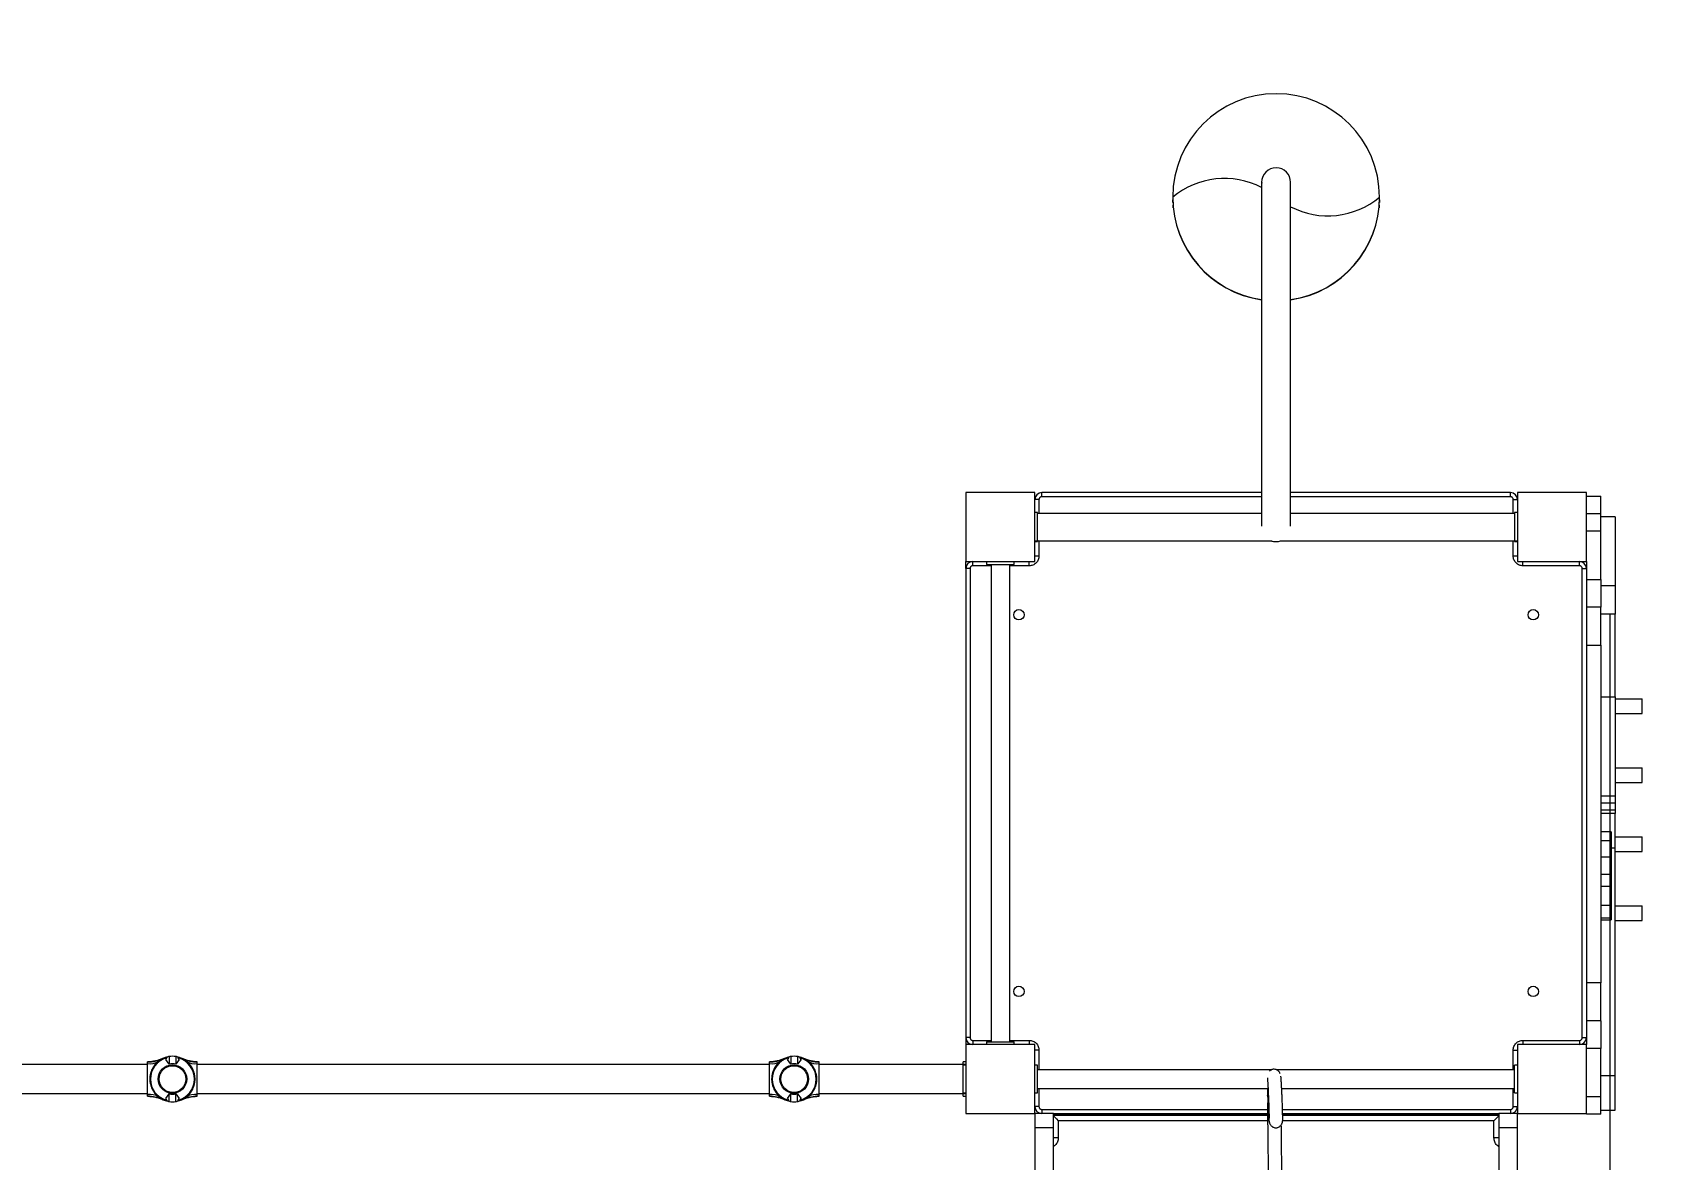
# Model space of a CAD drawing. Header units: millimetres. Extents: x -5431 to 4449, y -5103 to 3731.
# Drawn here: x 661 to 3034, y -1101 to 532 of the extents above; entities that cross this region are included whole.
import ezdxf

# ---------------------------------------------------------------- set-up
doc = ezdxf.new("R2010")
doc.units = ezdxf.units.MM
for name, color, linetype in [('DIKOM_ОБЪЕКТ', 7, 'Continuous'), ('DIKOM_РАЗМЕР_ЗОНА', 7, 'Continuous'), ('DIKOM_РАЗМЕР_ОБЪЕКТА', 7, 'Continuous')]:
    doc.layers.add(name, color=color, linetype=linetype)
doc.styles.add('style1', font='arial.ttf', dxfattribs={"width": 0.8})
doc.dimstyles.new('1-50', dxfattribs={"dimtxt": 300, "dimasz": 200, "dimexe": 100, "dimexo": 0, "dimgap": 100, "dimtad": 1, "dimtxsty": 'style1', "dimcen": 200, "dimclrd": 7, "dimclre": 7, "dimclrt": 7, "dimadec": 1, "dimazin": 2, "dimtfac": 1, "dimtmove": 0, "dimatfit": 2, "dimfxl": 0, "dimlwd": 25, "dimlwe": 18, "dimarcsym": 0})

# ---------------------------------------------------------------- blocks, each defined once
blk = doc.blocks.new('*D9')
at = {"layer": 'Defpoints', "color": 0, "transparency": 16777216}
for p in [(-2301.1, -310.6), (2948.9, -310.6), (2948.9, -3470.2)]:
    blk.add_point(p, dxfattribs=at)
at = {"layer": 'DIKOM_РАЗМЕР_ОБЪЕКТА', "color": 7, "lineweight": 18, "transparency": 16777216}
for p, q in [((-2301.1, -310.6), (-2301.1, -3570.2)), ((2948.9, -310.6), (2948.9, -3570.2))]:
    blk.add_line(p, q, dxfattribs=at)
at = {"layer": 'DIKOM_РАЗМЕР_ОБЪЕКТА', "color": 7, "lineweight": 25, "transparency": 16777216}
blk.add_line((-2101.1, -3470.2), (2748.9, -3470.2), dxfattribs=at)
at = {"layer": 'DIKOM_РАЗМЕР_ОБЪЕКТА', "color": 7, "transparency": 16777216}
for points in [[(-2101.1, -3436.8), (-2101.1, -3503.5), (-2301.1, -3470.2)], [(2748.9, -3436.8), (2748.9, -3503.5), (2948.9, -3470.2)]]:
    blk.add_solid(points, dxfattribs=at)
at = {"layer": 'DIKOM_РАЗМЕР_ОБЪЕКТА', "color": 7, "transparency": 16777216, "insert": (1517.7, -3217), "char_height": 300, "attachment_point": 5, "style": 'style1'}
blk.add_mtext('5250', dxfattribs=at)
blk = doc.blocks.new('*D10')
at = {"layer": 'Defpoints', "color": 0, "transparency": 16777216}
for p in [(-3301.1, 2230.5), (-72.6, 2230.5), (2787.9, -2269.5)]:
    blk.add_point(p, dxfattribs=at)
at = {"layer": 'DIKOM_РАЗМЕР_ОБЪЕКТА', "color": 7, "lineweight": 18, "transparency": 16777216}
for p, q in [((-72.6, 2230.5), (-3401.1, 2230.5)), ((2787.9, -2269.5), (-3401.1, -2269.5))]:
    blk.add_line(p, q, dxfattribs=at)
at = {"layer": 'DIKOM_РАЗМЕР_ОБЪЕКТА', "color": 7, "lineweight": 25, "transparency": 16777216}
blk.add_line((-3301.1, -2069.5), (-3301.1, 2030.5), dxfattribs=at)
at = {"layer": 'DIKOM_РАЗМЕР_ОБЪЕКТА', "color": 7, "transparency": 16777216}
for points in [[(-3334.5, 2030.5), (-3267.8, 2030.5), (-3301.1, 2230.5)], [(-3334.5, -2069.5), (-3267.8, -2069.5), (-3301.1, -2269.5)]]:
    blk.add_solid(points, dxfattribs=at)
at = {"layer": 'DIKOM_РАЗМЕР_ОБЪЕКТА', "color": 7, "transparency": 16777216, "insert": (-3554.3, -459.1), "char_height": 300, "attachment_point": 5, "rotation": 90, "style": 'style1'}
blk.add_mtext('4500', dxfattribs=at)
blk = doc.blocks.new('*D11')
at = {"layer": 'Defpoints', "color": 0, "transparency": 16777216}
for p in [(-4301.1, -282.1), (4448.9, -282.1), (4448.9, -5003.1)]:
    blk.add_point(p, dxfattribs=at)
at = {"layer": 'DIKOM_РАЗМЕР_ЗОНА', "color": 7, "lineweight": 18, "transparency": 16777216}
for p, q in [((-4301.1, -282.1), (-4301.1, -5103.1)), ((4448.9, -282.1), (4448.9, -5103.1))]:
    blk.add_line(p, q, dxfattribs=at)
at = {"layer": 'DIKOM_РАЗМЕР_ЗОНА', "color": 7, "lineweight": 25, "transparency": 16777216}
blk.add_line((-4101.1, -5003.1), (4248.9, -5003.1), dxfattribs=at)
at = {"layer": 'DIKOM_РАЗМЕР_ЗОНА', "color": 7, "transparency": 16777216}
for points in [[(-4101.1, -4969.7), (-4101.1, -5036.4), (-4301.1, -5003.1)], [(4248.9, -4969.7), (4248.9, -5036.4), (4448.9, -5003.1)]]:
    blk.add_solid(points, dxfattribs=at)
at = {"layer": 'DIKOM_РАЗМЕР_ЗОНА', "color": 7, "transparency": 16777216, "insert": (1526.4, -4749.9), "char_height": 300, "attachment_point": 5, "style": 'style1'}
blk.add_mtext('8750', dxfattribs=at)
blk = doc.blocks.new('*D12')
at = {"layer": 'Defpoints', "color": 0, "transparency": 16777216}
for p in [(-4981.4, 3731.3), (686.9, 3731.3), (1506.1, -3768.7)]:
    blk.add_point(p, dxfattribs=at)
at = {"layer": 'DIKOM_РАЗМЕР_ЗОНА', "color": 7, "lineweight": 18, "transparency": 16777216}
for p, q in [((686.9, 3731.3), (-5081.4, 3731.3)), ((1506.1, -3768.7), (-5081.4, -3768.7))]:
    blk.add_line(p, q, dxfattribs=at)
at = {"layer": 'DIKOM_РАЗМЕР_ЗОНА', "color": 7, "lineweight": 25, "transparency": 16777216}
blk.add_line((-4981.4, -3568.7), (-4981.4, 3531.3), dxfattribs=at)
at = {"layer": 'DIKOM_РАЗМЕР_ЗОНА', "color": 7, "transparency": 16777216}
for points in [[(-5014.8, 3531.3), (-4948.1, 3531.3), (-4981.4, 3731.3)], [(-5014.8, -3568.7), (-4948.1, -3568.7), (-4981.4, -3768.7)]]:
    blk.add_solid(points, dxfattribs=at)
at = {"layer": 'DIKOM_РАЗМЕР_ЗОНА', "color": 7, "transparency": 16777216, "insert": (-5234.6, -428.9), "char_height": 300, "attachment_point": 5, "rotation": 90, "style": 'style1'}
blk.add_mtext('7500', dxfattribs=at)

msp = doc.modelspace()

# ---------------------------------------------------------------- linework, layer by layer
at = {"layer": 'DIKOM_ОБЪЕКТ', "color": 7, "linetype": 'Continuous', "lineweight": 15}
for p, q in [((2443.859, 315.063), (2443.859, -183.545)), ((2443.931, 314.827), (2443.959, 313.921)), ((2485.859, -183.545), (2485.859, 315.063)), ((2314.859, 293.267), (2314.859, 293.523)), ((2314.859, 285.868), (2314.905, 289.567)), ((2314.859, 285.868), (2315.035, 286.013)), ((2314.859, 285.868), (2314.859, 285.612)), ((2614.859, 285.868), (2614.668, 285.709)), ((2614.813, 289.567), (2614.859, 285.868)), ((2614.859, 293.523), (2614.859, 293.267)), ((2614.859, 285.612), (2614.859, 285.868)), ((2314.905, 281.912), (2314.859, 278.212)), ((2315.035, 278.358), (2314.859, 278.212)), ((2314.859, 278.212), (2314.859, 277.957)), ((2614.859, 278.212), (2614.668, 278.054)), ((2614.859, 278.212), (2614.813, 281.912)), ((2614.859, 277.957), (2614.859, 278.212)), ((2114.859, -134.855), (2014.859, -134.855)), ((2014.859, -134.855), (2014.859, -234.855)), ((2114.859, -234.855), (2114.859, -134.855)), ((2124.859, -140.855), (2124.859, -134.855)), ((2443.859, -134.855), (2124.859, -134.855)), ((2443.859, -140.855), (2124.859, -140.855)), ((2804.859, -134.855), (2485.859, -134.855)), ((2804.859, -140.855), (2485.859, -140.855)), ((2804.859, -140.855), (2804.859, -134.855)), ((2814.859, -134.855), (2814.859, -234.855)), ((2914.859, -134.855), (2814.859, -134.855)), ((2914.859, -234.855), (2914.859, -134.855)), ((2914.859, -139.855), (2935.859, -139.855)), ((2935.859, -165.639), (2935.859, -139.855)), ((2120.859, -144.855), (2114.859, -144.855)), ((2118.859, -163.835), (2114.859, -163.835)), ((2118.859, -203.828), (2118.859, -163.835)), ((2443.859, -164.855), (2118.859, -164.855)), ((2120.859, -144.855), (2120.859, -164.855)), ((2810.859, -164.855), (2485.859, -164.855)), ((2808.859, -144.855), (2814.859, -144.855)), ((2808.859, -164.855), (2808.859, -144.855)), ((2814.859, -163.835), (2810.859, -163.835)), ((2810.859, -163.835), (2810.859, -203.828)), ((2935.859, -165.639), (2914.859, -165.639)), ((2935.859, -190.639), (2935.859, -165.639)), ((2956.859, -169.855), (2935.859, -169.855)), ((2956.859, -169.855), (2956.859, -269.855)), ((2114.859, -204.855), (2118.859, -204.855)), ((2114.859, -205.869), (2118.859, -205.869)), ((2114.859, -205.876), (2118.859, -205.876)), ((2118.859, -203.828), (2118.859, -204.855)), ((2118.859, -204.855), (2458.606, -204.855)), ((2118.859, -205.869), (2118.859, -204.855)), ((2118.859, -205.876), (2118.859, -205.869)), ((2120.859, -204.855), (2120.859, -226.855)), ((2471.071, -204.855), (2810.859, -204.855)), ((2808.859, -226.855), (2808.859, -204.855)), ((2810.859, -203.828), (2810.859, -204.855)), ((2810.859, -204.855), (2814.859, -204.855)), ((2810.859, -204.855), (2810.859, -205.869)), ((2814.859, -205.869), (2810.859, -205.869)), ((2810.859, -205.869), (2810.859, -205.876)), ((2810.859, -205.876), (2814.859, -205.876)), ((2935.859, -190.639), (2914.859, -190.639)), ((2935.859, -260.639), (2935.859, -190.639)), ((2014.859, -244.855), (2014.859, -234.855)), ((2014.859, -234.855), (2114.859, -234.855)), ((2024.859, -240.855), (2024.859, -234.855)), ((2044.859, -234.855), (2044.859, -238.855)), ((2084.859, -238.855), (2084.859, -234.855)), ((2106.859, -240.855), (2106.859, -234.855)), ((2120.859, -226.855), (2114.859, -226.855)), ((2814.859, -226.855), (2808.859, -226.855)), ((2814.859, -234.855), (2914.859, -234.855)), ((2822.859, -240.855), (2822.859, -234.855)), ((2904.859, -240.855), (2904.859, -234.855)), ((2914.859, -234.855), (2914.859, -260.639)), ((2014.859, -244.855), (2014.859, -924.855)), ((2020.859, -244.855), (2014.859, -244.855)), ((2020.859, -244.855), (2020.859, -924.855)), ((2051.359, -240.855), (2024.859, -240.855)), ((2044.859, -238.855), (2084.859, -238.855)), ((2051.359, -238.855), (2051.359, -930.855)), ((2078.359, -930.855), (2078.359, -238.855)), ((2106.859, -240.855), (2078.359, -240.855)), ((2904.859, -240.855), (2822.859, -240.855)), ((2908.859, -924.855), (2908.859, -244.855)), ((2908.859, -244.855), (2914.859, -244.855)), ((2914.859, -260.639), (2935.859, -260.639)), ((2914.859, -260.639), (2914.859, -300.639)), ((2935.859, -260.639), (2935.859, -300.639)), ((2956.859, -269.855), (2935.859, -269.855)), ((2956.859, -269.855), (2956.859, -311.053)), ((2935.859, -300.639), (2914.859, -300.639)), ((2914.859, -300.639), (2914.859, -355.91)), ((2935.859, -355.91), (2935.859, -300.639)), ((2956.859, -311.053), (2935.859, -311.053)), ((2956.859, -338.89), (2956.859, -311.053)), ((2956.859, -431.053), (2956.859, -338.89)), ((2914.859, -355.91), (2935.859, -355.91)), ((2914.859, -355.91), (2914.859, -845.368)), ((2935.859, -355.91), (2935.859, -845.368)), ((2935.859, -431.053), (2956.859, -431.053)), ((2956.859, -431.053), (2956.859, -574.855)), ((2956.859, -433.855), (2994.53, -433.855)), ((2994.53, -433.855), (2995.859, -433.855)), ((2995.859, -454.855), (2995.859, -433.855)), ((2956.859, -454.855), (2994.53, -454.855)), ((2994.53, -454.855), (2995.859, -454.855)), ((2956.859, -533.855), (2994.53, -533.855)), ((2994.53, -533.855), (2995.859, -533.855)), ((2995.859, -554.855), (2995.859, -533.855)), ((2956.859, -554.855), (2994.53, -554.855)), ((2994.53, -554.855), (2995.859, -554.855)), ((2956.859, -574.855), (2935.859, -574.855)), ((2956.859, -584.855), (2935.859, -584.855)), ((2956.859, -574.855), (2956.859, -584.855)), ((2956.859, -584.855), (2956.859, -594.855)), ((2935.859, -594.855), (2956.859, -594.855)), ((2956.859, -599.855), (2935.859, -599.855)), ((2956.859, -594.855), (2956.859, -599.855)), ((2956.859, -649.855), (2956.859, -599.855)), ((2950.859, -626.383), (2935.859, -626.383)), ((2950.859, -639.455), (2935.859, -639.455)), ((2950.859, -626.383), (2950.859, -639.455)), ((2950.859, -639.455), (2950.859, -663.243)), ((2956.859, -633.855), (2994.53, -633.855)), ((2994.53, -633.855), (2995.859, -633.855)), ((2995.859, -654.855), (2995.859, -633.855)), ((2950.859, -663.243), (2935.859, -663.243)), ((2950.859, -649.855), (2956.859, -649.855)), ((2950.859, -663.243), (2950.859, -687.802)), ((2956.859, -979.855), (2956.859, -649.855)), ((2956.859, -654.855), (2994.53, -654.855)), ((2994.53, -654.855), (2995.859, -654.855)), ((2935.859, -687.802), (2950.859, -687.802)), ((2950.859, -687.802), (2950.859, -705.671)), ((2950.859, -705.671), (2935.859, -705.671)), ((2950.859, -705.671), (2950.859, -733.384)), ((2950.859, -733.384), (2935.859, -733.384)), ((2950.859, -733.384), (2950.859, -751.271)), ((2956.859, -733.855), (2994.53, -733.855)), ((2994.53, -733.855), (2995.859, -733.855)), ((2995.859, -754.855), (2995.859, -733.855)), ((2935.859, -751.271), (2950.859, -751.271)), ((2935.859, -753.961), (2950.859, -753.961)), ((2950.859, -751.271), (2950.859, -753.961)), ((2956.859, -754.855), (2994.53, -754.855)), ((2994.53, -754.855), (2995.859, -754.855)), ((2935.859, -845.368), (2914.859, -845.368)), ((2914.859, -845.368), (2914.859, -900.639)), ((2935.859, -900.639), (2935.859, -845.368)), ((2935.859, -900.639), (2914.859, -900.639)), ((2914.859, -900.639), (2914.859, -934.855)), ((2935.859, -900.639), (2935.859, -940.639)), ((2014.859, -924.855), (2014.859, -934.855)), ((2020.859, -924.855), (2014.859, -924.855)), ((2908.859, -924.855), (2914.859, -924.855)), ((2014.859, -934.855), (2014.859, -1034.855)), ((2114.859, -934.855), (2014.859, -934.855)), ((2024.859, -928.855), (2024.859, -934.855)), ((2024.859, -928.855), (2051.359, -928.855)), ((2044.859, -930.855), (2044.859, -934.855)), ((2044.859, -930.855), (2084.859, -930.855)), ((2078.359, -928.855), (2106.859, -928.855)), ((2084.859, -934.855), (2084.859, -930.855)), ((2106.859, -928.855), (2106.859, -934.855)), ((2114.859, -1034.855), (2114.859, -934.855)), ((2120.859, -942.855), (2114.859, -942.855)), ((2120.859, -942.855), (2120.859, -971.355)), ((2808.859, -942.855), (2814.859, -942.855)), ((2808.859, -971.355), (2808.859, -942.855)), ((2914.859, -934.855), (2814.859, -934.855)), ((2814.859, -934.855), (2814.859, -1034.855)), ((2822.859, -928.855), (2904.859, -928.855)), ((2822.859, -928.855), (2822.859, -934.855)), ((2904.859, -928.855), (2904.859, -934.855)), ((2914.859, -1034.855), (2914.859, -934.855)), ((2935.859, -940.639), (2914.859, -940.639)), ((2935.859, -1010.639), (2935.859, -940.639)), ((827.859, -963.855), (618.859, -963.855)), ((828.308, -959.855), (827.859, -959.855)), ((827.859, -959.926), (827.859, -959.855)), ((828.308, -959.855), (828.308, -959.855)), ((843.69, -958.736), (843.379, -959.009)), ((855.314, -954.153), (854.044, -956.668)), ((858.952, -963.378), (854.044, -956.668)), ((858.952, -952.222), (858.952, -963.378)), ((868.767, -952.222), (868.767, -963.378)), ((873.674, -956.668), (868.767, -963.378)), ((873.674, -956.668), (872.405, -954.153)), ((884.475, -959.129), (884.028, -958.736)), ((899.411, -959.855), (899.41, -959.855)), ((899.859, -959.855), (899.411, -959.855)), ((899.859, -959.926), (899.859, -959.855)), ((1729.859, -963.855), (899.859, -963.855)), ((1730.308, -959.855), (1729.859, -959.855)), ((1729.859, -959.926), (1729.859, -959.855)), ((1730.308, -959.855), (1730.308, -959.855)), ((1745.69, -958.736), (1745.379, -959.009)), ((1757.314, -954.153), (1756.044, -956.668)), ((1760.952, -963.378), (1756.044, -956.668)), ((1760.952, -952.222), (1760.952, -963.378)), ((1770.767, -952.222), (1770.767, -963.378)), ((1775.674, -956.668), (1770.767, -963.378)), ((1775.674, -956.668), (1774.405, -954.153)), ((1786.475, -959.129), (1786.028, -958.736)), ((1801.411, -959.855), (1801.41, -959.855)), ((1801.859, -959.855), (1801.411, -959.855)), ((1801.859, -959.926), (1801.859, -959.855)), ((2010.859, -963.855), (1801.859, -963.855)), ((2014.859, -959.855), (2010.859, -959.855)), ((2010.859, -963.427), (2010.859, -959.855)), ((2010.859, -963.427), (2014.859, -963.427)), ((2010.859, -964.855), (2010.859, -963.427)), ((2014.859, -964.855), (2010.859, -964.855)), ((2010.859, -1004.855), (2010.859, -964.855)), ((2118.859, -964.855), (2114.859, -964.855)), ((2118.859, -1004.855), (2118.859, -964.855)), ((2458.439, -971.355), (2118.859, -971.355)), ((2810.859, -971.355), (2465.155, -971.355)), ((2814.859, -964.855), (2810.859, -964.855)), ((2810.859, -1004.855), (2810.859, -964.855)), ((2935.859, -979.855), (2956.859, -979.855)), ((2956.859, -1029.855), (2956.859, -979.855)), ((618.859, -1005.855), (827.859, -1005.855)), ((827.859, -1009.855), (827.859, -1009.784)), ((827.859, -1009.855), (828.308, -1009.855)), ((854.044, -1013.042), (858.952, -1006.332)), ((854.044, -1013.042), (855.314, -1015.557)), ((858.952, -1017.488), (858.952, -1006.332)), ((868.767, -1006.332), (873.674, -1013.042)), ((868.767, -1017.488), (868.767, -1006.332)), ((872.405, -1015.557), (873.674, -1013.042)), ((899.41, -1009.855), (899.859, -1009.855)), ((899.859, -1005.855), (1729.859, -1005.855)), ((899.859, -1009.855), (899.859, -1009.784)), ((1729.859, -1009.855), (1729.859, -1009.784)), ((1729.859, -1009.855), (1730.308, -1009.855)), ((1756.044, -1013.042), (1760.952, -1006.332)), ((1756.044, -1013.042), (1757.314, -1015.557)), ((1760.952, -1017.488), (1760.952, -1006.332)), ((1770.767, -1006.332), (1775.674, -1013.042)), ((1770.767, -1017.488), (1770.767, -1006.332)), ((1774.405, -1015.557), (1775.674, -1013.042)), ((1801.41, -1009.855), (1801.859, -1009.855)), ((1801.859, -1005.855), (2010.859, -1005.855)), ((1801.859, -1009.855), (1801.859, -1009.784)), ((2010.859, -1004.855), (2014.859, -1004.855)), ((2010.859, -1006.284), (2010.859, -1004.855)), ((2014.859, -1006.284), (2010.859, -1006.284)), ((2010.859, -1009.855), (2010.859, -1006.284)), ((2010.859, -1009.855), (2014.859, -1009.855)), ((2114.859, -1004.855), (2118.859, -1004.855)), ((2118.859, -998.355), (2453.123, -998.355)), ((2120.859, -998.355), (2120.859, -1024.855)), ((2472.95, -998.355), (2810.859, -998.355)), ((2808.859, -1024.855), (2808.859, -998.355)), ((2810.859, -1004.855), (2814.859, -1004.855)), ((2935.859, -1010.639), (2914.859, -1010.639)), ((2935.859, -1035.639), (2935.859, -1010.639)), ((2014.859, -1034.855), (2114.859, -1034.855)), ((2120.859, -1024.855), (2114.859, -1024.855)), ((2141.859, -1034.855), (2114.859, -1034.855)), ((2114.859, -1034.855), (2114.859, -1055.664)), ((2124.859, -1028.855), (2124.859, -1034.855)), ((2124.859, -1028.855), (2452.369, -1028.855)), ((2141.859, -1055.664), (2141.859, -1034.855)), ((2141.859, -1034.855), (2452.385, -1034.855)), ((2141.859, -1036.013), (2452.394, -1036.013)), ((2452.407, -1037.651), (2141.859, -1037.651)), ((2452.394, -1035.957), (2141.915, -1035.957)), ((2474.156, -1028.855), (2804.859, -1028.855)), ((2474.313, -1034.855), (2787.859, -1034.855)), ((2787.803, -1035.957), (2474.339, -1035.957)), ((2474.34, -1036.013), (2787.859, -1036.013)), ((2787.859, -1037.651), (2474.371, -1037.651)), ((2814.859, -1034.855), (2787.859, -1034.855)), ((2787.859, -1034.855), (2787.859, -1055.664)), ((2804.859, -1028.855), (2804.859, -1034.855)), ((2808.859, -1024.855), (2814.859, -1024.855)), ((2814.859, -1055.664), (2814.859, -1034.855)), ((2814.859, -1034.855), (2914.859, -1034.855)), ((2914.859, -1034.855), (2914.859, -1035.639)), ((2935.859, -1035.639), (2914.859, -1035.639)), ((2935.859, -1029.855), (2956.859, -1029.855)), ((2141.859, -1055.664), (2114.859, -1055.664)), ((2114.859, -1055.664), (2114.859, -2257.2)), ((2141.859, -2257.2), (2141.859, -1055.664)), ((2148.859, -1045.478), (2148.859, -1070.278)), ((2452.509, -1045.478), (2148.859, -1045.478)), ((2780.859, -1045.478), (2474.299, -1045.478)), ((2780.859, -1070.278), (2780.859, -1045.478)), ((2814.859, -1055.664), (2787.859, -1055.664)), ((2787.859, -1055.664), (2787.859, -2257.2)), ((2814.859, -2257.2), (2814.859, -1055.664))]:
    msp.add_line(p, q, dxfattribs=at)
at = {"layer": 'DIKOM_ОБЪЕКТ', "color": 7, "linetype": 'Continuous', "lineweight": 15, "flags": 128}
for points in [[(2148.859, -1070.278), (2147.493, -1070.261), (2146.18, -1070.211), (2144.97, -1070.13), (2143.909, -1070.02), (2143.039, -1069.886), (2142.392, -1069.734), (2141.994, -1069.568), (2141.859, -1069.396)], [(2787.859, -1069.396), (2787.725, -1069.568), (2787.326, -1069.734), (2786.679, -1069.886), (2785.809, -1070.02), (2784.748, -1070.13), (2783.538, -1070.211), (2782.225, -1070.261), (2780.859, -1070.278)]]:
    msp.add_lwpolyline(points, dxfattribs=at)
at = {"layer": 'DIKOM_ОБЪЕКТ', "color": 7, "linetype": 'Continuous', "lineweight": 15}
for centre, radius in [((2091.859, -311.855), 7.5), ((2837.859, -311.855), 7.5), ((2091.859, -857.855), 7.5), ((2837.859, -857.855), 7.5), ((863.859, -984.855), 20.697), ((863.859, -984.855), 19.36), ((1765.859, -984.855), 20.697), ((1765.859, -984.855), 19.36)]:
    msp.add_circle(centre, radius, dxfattribs=at)
for centre, radius, start, end in [((2464.859, 293.483), 150, 0.01491, 179.98509), ((2464.859, 315.063), 21, 0, 180), ((2389.86, 203.244), 117.368, 62.607281, 129.718726), ((2464.827, 314.983), 20.968, 171.388094, 182.924646), ((2464.863, 314.983), 20.996, 350.135506, 1.890848), ((2464.827, 293.543), 149.968, 180.007681, 261.962892), ((2464.827, 293.287), 149.967, 180.007627, 261.962991), ((2539.859, 383.8), 117.368, 242.607223, 309.718889), ((2464.891, 293.543), 149.968, 278.037161, 359.992266), ((2464.892, 293.287), 149.967, 278.037062, 359.99232), ((2124.859, -144.855), 10, 90, 180), ((2804.859, -144.855), 10, 0, 90), ((2024.859, -244.855), 10, 90, 180), ((2904.859, -244.855), 10, 0, 90), ((2024.859, -924.855), 10, 180, 270), ((2904.859, -924.855), 10, 270, 0), ((828.454, -911.275), 48.655, 269.299065, 295.689445), ((831.554, -941.71), 20.909, 259.822403, 305.482509), ((863.859, -984.855), 31.869, 105.554135, 254.445865), ((863.859, -984.855), 33, 102.017081, 127.675034), ((863.859, -984.855), 33, 98.55226, 102.017081), ((863.859, -984.855), 33, 81.44774, 98.55226), ((863.859, -984.855), 22.03, 77.128837, 102.871163), ((863.859, -984.855), 33, 77.982919, 81.44774), ((863.859, -984.855), 33, 52.324966, 77.982919), ((863.859, -984.855), 31.869, 285.554135, 74.445865), ((899.264, -911.276), 48.654, 244.31042, 270.701003), ((896.165, -941.71), 20.909, 234.517575, 280.177513), ((1730.454, -911.276), 48.654, 269.298973, 295.689671), ((1733.554, -941.71), 20.909, 259.822699, 305.482213), ((1765.859, -984.855), 31.869, 105.554135, 254.445865), ((1765.859, -984.855), 33, 102.017081, 127.675034), ((1765.859, -984.855), 33, 98.55226, 102.017081), ((1765.859, -984.855), 33, 81.44774, 98.55226), ((1765.859, -984.855), 22.03, 77.128837, 102.871163), ((1765.859, -984.855), 33, 77.982919, 81.44774), ((1765.859, -984.855), 33, 52.324966, 77.982919), ((1765.859, -984.855), 31.869, 285.554135, 74.445865), ((1801.264, -911.275), 48.655, 244.310506, 270.700851), ((1798.165, -941.71), 20.909, 234.517787, 280.177301), ((831.553, -1028.001), 20.909, 54.518533, 100.176555), ((828.454, -1058.435), 48.655, 64.310555, 90.700935), ((863.859, -984.855), 33, 232.324966, 257.982919), ((863.859, -984.855), 33, 257.982919, 261.44774), ((863.859, -984.855), 22.03, 257.128837, 282.871163), ((863.859, -984.855), 33, 261.44774, 278.55226), ((863.859, -984.855), 33, 278.55226, 282.017081), ((863.859, -984.855), 33, 282.017081, 307.675034), ((899.264, -1058.435), 48.654, 89.298997, 115.68958), ((896.165, -1028.001), 20.91, 79.823529, 125.481383), ((1733.553, -1028.001), 20.91, 54.518829, 100.176259), ((1730.454, -1058.434), 48.654, 64.310329, 90.701027), ((1765.859, -984.855), 33, 232.324966, 257.982919), ((1765.859, -984.855), 33, 257.982919, 261.44774), ((1765.859, -984.855), 22.03, 257.128837, 282.871163), ((1765.859, -984.855), 33, 261.44774, 278.55226), ((1765.859, -984.855), 33, 278.55226, 282.017081), ((1765.859, -984.855), 33, 282.017081, 307.675034), ((1801.264, -1058.435), 48.655, 89.299149, 115.689494), ((1798.165, -1028.001), 20.91, 79.823741, 125.481171), ((2124.859, -1024.855), 10, 180, 270), ((2804.859, -1024.855), 10, 270, 0)]:
    msp.add_arc(centre, radius, start, end, dxfattribs=at)
for centre, major_axis, start_param, end_param in [((2148.859, -1042.957), (6.986, -6.986), 3.07839553, 3.20478978), ((2148.859, -1044.595), (6.986, -6.986), 3.20478978, 4.7755861), ((2780.859, -1044.595), (6.986, 6.986), 4.64919186, 6.21998818), ((2780.859, -1042.957), (6.986, 6.986), 6.21998818, 6.34638243)]:
    msp.add_ellipse(centre, major_axis=major_axis, ratio=0.06328139, start_param=start_param, end_param=end_param, dxfattribs=at)
for points, knots in [([(2485.489, 311.393), (2485.651, 312.202), (2485.878, 313.34), (2485.815, 314.494), (2485.797, 314.828)], [0, 0, 0, 0, 0.71047669, 1, 1, 1, 1]), ([(2124.859, -140.855), (2124.356, -140.909), (2123.582, -140.991), (2122.651, -141.49), (2122.01, -142.006), (2121.493, -142.647), (2120.995, -143.578), (2120.913, -144.352), (2120.859, -144.855)], [0, 0, 0, 0, 0.23946967, 0.36837392, 0.49998936, 0.63164359, 0.76053033, 1, 1, 1, 1]), ([(2808.859, -144.855), (2808.806, -144.352), (2808.724, -143.578), (2808.225, -142.647), (2807.709, -142.006), (2807.068, -141.49), (2806.136, -140.991), (2805.362, -140.909), (2804.859, -140.855)], [0, 0, 0, 0, 0.2394731, 0.36837921, 0.50001132, 0.6316582, 0.76056431, 1, 1, 1, 1]), ([(2458.606, -204.855), (2458.78, -204.922), (2460.069, -205.422), (2462.197, -205.729), (2465.281, -205.911), (2468.203, -205.701), (2470.287, -205.091), (2471.252, -204.808)], [0, 0, 0, 0, 0.0434612, 0.32258417, 0.49444407, 0.76571107, 1, 1, 1, 1]), ([(2120.859, -226.855), (2120.814, -227.709), (2120.72, -229.468), (2119.941, -232.077), (2118.65, -234.586), (2116.829, -236.825), (2114.59, -238.646), (2112.081, -239.937), (2109.472, -240.716), (2107.713, -240.81), (2106.859, -240.855)], [0, 0, 0, 0, 0.116517478, 0.240003735, 0.368637062, 0.499993778, 0.631350493, 0.759983821, 0.883483515, 1, 1, 1, 1]), ([(2822.859, -240.855), (2822.005, -240.81), (2820.246, -240.716), (2817.637, -239.937), (2815.128, -238.646), (2812.89, -236.825), (2811.069, -234.586), (2809.777, -232.077), (2808.998, -229.468), (2808.905, -227.709), (2808.859, -226.855)], [0, 0, 0, 0, 0.11651737, 0.24001801, 0.36864268, 0.5000004, 0.63135812, 0.75999242, 0.88348263, 1, 1, 1, 1]), ([(2024.859, -240.855), (2024.356, -240.909), (2023.582, -240.991), (2022.651, -241.49), (2022.01, -242.006), (2021.494, -242.647), (2020.995, -243.578), (2020.913, -244.352), (2020.859, -244.855)], [0, 0, 0, 0, 0.23945619, 0.368363263, 0.500011137, 0.631659012, 0.760566085, 1, 1, 1, 1]), ([(2908.859, -244.855), (2908.806, -244.352), (2908.723, -243.578), (2908.225, -242.647), (2907.708, -242.006), (2907.068, -241.49), (2906.136, -240.991), (2905.362, -240.909), (2904.859, -240.855)], [0, 0, 0, 0, 0.23943923, 0.36834724, 0.49999607, 0.63161535, 0.76052336, 1, 1, 1, 1]), ([(2020.859, -924.855), (2020.913, -925.358), (2020.995, -926.133), (2021.494, -927.064), (2022.01, -927.705), (2022.651, -928.221), (2023.582, -928.72), (2024.356, -928.802), (2024.859, -928.855)], [0, 0, 0, 0, 0.23946945, 0.36837551, 0.49999279, 0.63163963, 0.76054569, 1, 1, 1, 1]), ([(2904.859, -928.855), (2905.362, -928.802), (2906.136, -928.72), (2907.068, -928.221), (2907.708, -927.704), (2908.225, -927.064), (2908.724, -926.133), (2908.806, -925.358), (2908.859, -924.855)], [0, 0, 0, 0, 0.239474763, 0.368381763, 0.5, 0.631618237, 0.760525237, 1, 1, 1, 1]), ([(2106.859, -928.855), (2107.713, -928.901), (2109.472, -928.994), (2112.081, -929.773), (2114.59, -931.065), (2116.829, -932.886), (2118.65, -935.124), (2119.941, -937.633), (2120.72, -940.242), (2120.814, -942.001), (2120.859, -942.855)], [0, 0, 0, 0, 0.11651653, 0.24001627, 0.36864965, 0.50000641, 0.63136318, 0.75999655, 0.88349329, 1, 1, 1, 1]), ([(2808.859, -942.855), (2808.905, -942.001), (2808.998, -940.242), (2809.777, -937.633), (2811.069, -935.124), (2812.89, -932.886), (2815.128, -931.065), (2817.637, -929.773), (2820.246, -928.994), (2822.005, -928.901), (2822.859, -928.855)], [0, 0, 0, 0, 0.11650661, 0.24000729, 0.36864165, 0.49999941, 0.63135718, 0.7599819, 0.88348258, 1, 1, 1, 1]), ([(827.859, -959.926), (827.99, -959.906), (828.243, -959.865), (828.286, -959.859), (828.306, -959.855)], [0, 0, 0, 0, 0.51502901, 1, 1, 1, 1]), ([(828.306, -959.855), (828.286, -959.859), (828.243, -959.865), (827.99, -959.906), (827.859, -959.926)], [0, 0, 0, 0, 0.484955374, 1, 1, 1, 1]), ([(827.859, -962.29), (827.859, -961.899), (827.859, -961.094), (827.859, -960.283), (827.859, -960.046), (827.859, -959.926)], [0, 0, 0, 0, 0.31869079, 0.65664138, 1, 1, 1, 1]), ([(827.859, -1007.42), (827.859, -1006.752), (827.859, -1005.414), (827.859, -1002.661), (827.859, -999.439), (827.859, -995.8), (827.859, -991.847), (827.859, -987.699), (827.859, -983.468), (827.859, -979.276), (827.859, -975.247), (827.859, -971.48), (827.859, -968.113), (827.859, -964.825), (827.859, -963.214), (827.859, -962.29)], [0, 0, 0, 0, 0.074977499, 0.14995449, 0.224879579, 0.299805267, 0.374730945, 0.449661619, 0.524590824, 0.599517007, 0.674433576, 0.749348831, 0.824332278, 0.899314887, 1, 1, 1, 1]), ([(849.679, -955.057), (848.895, -955.416), (847.433, -956.085), (844.716, -957.114), (841.965, -957.983), (838.402, -958.882), (833.837, -959.68), (830.145, -959.797), (828.306, -959.855)], [0, 0, 0, 0, 0.14915797, 0.27816264, 0.39875386, 0.51965151, 0.76079891, 1, 1, 1, 1]), ([(843.379, -959.009), (842.53, -959.72), (840.726, -961.229), (838.351, -963.953), (836.186, -967.022), (834.683, -969.768), (833.656, -972.062), (832.992, -973.794), (832.41, -975.588), (831.876, -977.601), (831.427, -979.903), (831.124, -982.385), (831.087, -984.052), (831.069, -984.855)], [0, 0, 0, 0, 0.11298091, 0.23995144, 0.36606598, 0.49367622, 0.55638338, 0.6205583, 0.68138045, 0.74728675, 0.83124761, 0.91868414, 1, 1, 1, 1]), ([(855.314, -954.153), (855.605, -953.693), (856.105, -952.902), (856.728, -952.674), (856.988, -952.578)], [0, 0, 0, 0, 0.5818496, 1, 1, 1, 1]), ([(870.73, -952.578), (871.093, -952.733), (871.717, -953), (872.202, -953.814), (872.405, -954.153)], [0, 0, 0, 0, 0.582519636, 1, 1, 1, 1]), ([(899.412, -959.855), (897.573, -959.797), (893.884, -959.681), (888.416, -958.722), (883.065, -957.246), (879.681, -955.771), (877.995, -955.036)], [0, 0, 0, 0, 0.249231914, 0.50000014, 0.75076667, 1, 1, 1, 1]), ([(884.028, -1010.974), (884.985, -1010.176), (886.897, -1008.581), (889.369, -1005.759), (891.533, -1002.688), (893.036, -999.942), (894.062, -997.647), (894.727, -995.916), (895.309, -994.121), (895.842, -992.108), (896.294, -989.806), (896.586, -987.324), (896.679, -984.885), (896.588, -982.417), (896.301, -979.938), (895.728, -977.019), (894.788, -973.814), (893.343, -970.33), (891.537, -967.027), (889.371, -963.957), (887.037, -961.275), (885.279, -959.802), (884.475, -959.129)], [0, 0, 0, 0, 0.06329036, 0.12653, 0.18934583, 0.25290367, 0.28413853, 0.31610491, 0.34639388, 0.37922246, 0.42104334, 0.4645913, 0.50509504, 0.54401694, 0.58902094, 0.63080374, 0.69389368, 0.757066, 0.82063841, 0.88347045, 0.94675608, 1, 1, 1, 1]), ([(899.412, -959.855), (899.433, -959.859), (899.476, -959.865), (899.729, -959.906), (899.859, -959.926)], [0, 0, 0, 0, 0.48497593, 1, 1, 1, 1]), ([(899.859, -962.29), (899.859, -961.908), (899.859, -961.107), (899.859, -960.289), (899.859, -960.048), (899.859, -959.926)], [0, 0, 0, 0, 0.31081547, 0.65260527, 1, 1, 1, 1]), ([(899.859, -1007.42), (899.859, -1006.752), (899.859, -1005.416), (899.859, -1002.664), (899.859, -999.443), (899.859, -995.804), (899.859, -991.851), (899.859, -987.704), (899.859, -983.474), (899.859, -979.282), (899.859, -975.252), (899.859, -971.485), (899.859, -968.118), (899.859, -964.828), (899.859, -963.215), (899.859, -962.29)], [0, 0, 0, 0, 0.074925905, 0.14985563, 0.22480179, 0.299744523, 0.374651544, 0.449559368, 0.524489064, 0.599421306, 0.674333048, 0.749249043, 0.824229055, 0.89921193, 1, 1, 1, 1]), ([(1729.859, -959.926), (1729.99, -959.906), (1730.243, -959.865), (1730.286, -959.859), (1730.306, -959.855)], [0, 0, 0, 0, 0.51501912, 1, 1, 1, 1]), ([(1729.859, -962.29), (1729.859, -961.899), (1729.859, -961.094), (1729.859, -960.283), (1729.859, -960.046), (1729.859, -959.926)], [0, 0, 0, 0, 0.31869079, 0.65664138, 1, 1, 1, 1]), ([(1729.859, -1007.42), (1729.859, -1006.752), (1729.859, -1005.414), (1729.859, -1002.661), (1729.859, -999.439), (1729.859, -995.8), (1729.859, -991.847), (1729.859, -987.699), (1729.859, -983.468), (1729.859, -979.276), (1729.859, -975.247), (1729.859, -971.48), (1729.859, -968.113), (1729.859, -964.825), (1729.859, -963.214), (1729.859, -962.29)], [0, 0, 0, 0, 0.074977499, 0.14995449, 0.224879579, 0.299805267, 0.374730945, 0.449661619, 0.524590824, 0.599517007, 0.674433576, 0.749348831, 0.824332278, 0.899314887, 1, 1, 1, 1]), ([(1751.679, -955.057), (1750.895, -955.416), (1749.433, -956.085), (1746.716, -957.114), (1743.965, -957.983), (1740.402, -958.882), (1735.837, -959.68), (1732.145, -959.797), (1730.306, -959.855)], [0, 0, 0, 0, 0.14915951, 0.27816167, 0.39875509, 0.51965249, 0.76079684, 1, 1, 1, 1]), ([(1745.379, -959.009), (1744.53, -959.72), (1742.726, -961.229), (1740.351, -963.953), (1738.186, -967.022), (1736.683, -969.768), (1735.657, -972.062), (1734.991, -973.794), (1734.41, -975.588), (1733.876, -977.601), (1733.427, -979.903), (1733.124, -982.385), (1733.087, -984.052), (1733.069, -984.855)], [0, 0, 0, 0, 0.112979395, 0.239949906, 0.366065589, 0.493676779, 0.556383102, 0.620558738, 0.681380883, 0.747287174, 0.831247637, 0.918684151, 1, 1, 1, 1]), ([(1757.314, -954.153), (1757.605, -953.693), (1758.105, -952.902), (1758.728, -952.674), (1758.988, -952.578)], [0, 0, 0, 0, 0.5818496, 1, 1, 1, 1]), ([(1772.73, -952.578), (1773.093, -952.733), (1773.717, -953), (1774.202, -953.814), (1774.405, -954.153)], [0, 0, 0, 0, 0.58252654, 1, 1, 1, 1]), ([(1801.412, -959.855), (1799.573, -959.797), (1795.884, -959.681), (1790.416, -958.722), (1785.065, -957.246), (1781.681, -955.771), (1779.995, -955.036)], [0, 0, 0, 0, 0.249231316, 0.499998941, 0.750762279, 1, 1, 1, 1]), ([(1786.028, -1010.974), (1786.985, -1010.176), (1788.897, -1008.581), (1791.369, -1005.759), (1793.533, -1002.688), (1795.036, -999.942), (1796.062, -997.647), (1796.727, -995.916), (1797.309, -994.121), (1797.842, -992.108), (1798.294, -989.806), (1798.586, -987.324), (1798.679, -984.885), (1798.588, -982.417), (1798.301, -979.938), (1797.728, -977.019), (1796.788, -973.814), (1795.343, -970.33), (1793.537, -967.028), (1791.371, -963.957), (1789.037, -961.275), (1787.279, -959.802), (1786.475, -959.129)], [0, 0, 0, 0, 0.06329176, 0.12652998, 0.18934686, 0.25290412, 0.28413894, 0.31610564, 0.34639394, 0.37922273, 0.42104355, 0.46459144, 0.50509508, 0.54401685, 0.5890209, 0.63080363, 0.69389348, 0.75706571, 0.8206385, 0.8834693, 0.94675616, 1, 1, 1, 1]), ([(1801.412, -959.855), (1801.433, -959.859), (1801.476, -959.865), (1801.729, -959.906), (1801.859, -959.926)], [0, 0, 0, 0, 0.48498088, 1, 1, 1, 1]), ([(1801.859, -962.29), (1801.859, -961.908), (1801.859, -961.107), (1801.859, -960.289), (1801.859, -960.048), (1801.859, -959.926)], [0, 0, 0, 0, 0.31081547, 0.65260527, 1, 1, 1, 1]), ([(1801.859, -1007.42), (1801.859, -1006.752), (1801.859, -1005.416), (1801.859, -1002.664), (1801.859, -999.443), (1801.859, -995.804), (1801.859, -991.851), (1801.859, -987.704), (1801.859, -983.474), (1801.859, -979.282), (1801.859, -975.252), (1801.859, -971.485), (1801.859, -968.118), (1801.859, -964.828), (1801.859, -963.215), (1801.859, -962.29)], [0, 0, 0, 0, 0.074925905, 0.14985563, 0.22480179, 0.299744523, 0.374651544, 0.449559368, 0.524489064, 0.599421306, 0.674333048, 0.749249043, 0.824229055, 0.89921193, 1, 1, 1, 1]), ([(2470.583, -976.698), (2470.466, -976.397), (2470.046, -975.313), (2468.891, -973.892), (2467.472, -972.603), (2466.163, -971.778), (2464.477, -971.012), (2462.154, -970.547), (2459.855, -970.825), (2458.097, -971.451), (2456.619, -972.222), (2455.709, -973.069), (2455.193, -973.549)], [0, 0, 0, 0, 0.05443732, 0.19629551, 0.29905668, 0.36809646, 0.43886413, 0.59146322, 0.73485937, 0.79873039, 0.88590168, 1, 1, 1, 1]), ([(831.069, -984.855), (831.086, -985.627), (831.122, -987.292), (831.42, -989.771), (831.989, -992.691), (832.93, -995.896), (834.374, -999.379), (836.182, -1002.682), (838.346, -1005.755), (840.819, -1008.579), (842.733, -1010.176), (843.69, -1010.974)], [0, 0, 0, 0, 0.077069479, 0.166189771, 0.248931705, 0.373863768, 0.498951852, 0.624840099, 0.749260904, 0.874582109, 1, 1, 1, 1]), ([(1733.069, -984.855), (1733.086, -985.627), (1733.122, -987.292), (1733.419, -989.772), (1733.989, -992.691), (1734.93, -995.896), (1736.374, -999.379), (1738.182, -1002.682), (1740.346, -1005.755), (1742.819, -1008.579), (1744.733, -1010.176), (1745.69, -1010.974)], [0, 0, 0, 0, 0.07706934, 0.16618924, 0.24893141, 0.3738638, 0.49895014, 0.62483816, 0.74925874, 0.87458234, 1, 1, 1, 1]), ([(2452.151, -983.318), (2452.175, -983.489), (2452.225, -983.839), (2452.317, -984.849), (2452.428, -986.271), (2452.555, -988.131), (2452.694, -990.376), (2452.844, -992.983), (2453.006, -996.002), (2453.184, -999.533), (2453.362, -1003.271), (2453.541, -1007.248), (2453.718, -1011.4), (2453.889, -1015.668), (2454.052, -1019.994), (2454.204, -1024.308), (2454.339, -1028.513), (2454.453, -1032.486), (2454.542, -1036.078), (2454.595, -1039.122), (2454.625, -1041.036), (2454.636, -1041.752), (2454.696, -1041.687), (2454.703, -1041.68)], [0, 0, 0, 0, 0.040085406, 0.081707396, 0.12086483, 0.169201329, 0.213075706, 0.252430369, 0.303075921, 0.350765641, 0.399205225, 0.448383533, 0.498293694, 0.548933701, 0.600808285, 0.654287389, 0.709355717, 0.765994111, 0.824181482, 0.882978505, 0.939323534, 0.992833386, 1, 1, 1, 1]), ([(2453.187, -1024.861), (2453.252, -1026.218), (2453.378, -1028.852), (2453.564, -1032.391), (2453.761, -1035.903), (2453.965, -1039.159), (2454.169, -1041.948), (2454.344, -1043.96), (2454.498, -1045.373), (2454.636, -1046.348), (2454.76, -1047.024), (2454.869, -1047.483), (2454.959, -1047.806), (2455.084, -1048.216), (2455.441, -1049.231), (2456.111, -1050.568), (2457.199, -1052.067), (2458.279, -1053.165), (2459.601, -1054.137), (2461.062, -1054.899), (2462.822, -1055.425), (2464.74, -1055.579), (2466.674, -1055.313), (2468.523, -1054.633), (2470.193, -1053.576), (2471.559, -1052.266), (2472.586, -1050.859), (2473.292, -1049.516), (2473.774, -1048.249), (2474.086, -1047.048), (2474.242, -1046.099), (2474.343, -1045.121), (2474.395, -1044.028), (2474.416, -1042.702), (2474.416, -1041.01), (2474.395, -1038.964), (2474.349, -1036.198), (2474.264, -1032.55), (2474.133, -1027.946), (2473.976, -1023.101), (2473.799, -1018.122), (2473.607, -1013.138), (2473.427, -1008.791), (2473.265, -1005.085), (2473.117, -1001.807), (2472.965, -998.634), (2472.81, -995.547), (2472.656, -992.636), (2472.492, -989.735), (2472.323, -986.963), (2472.151, -984.435), (2471.986, -982.398), (2471.867, -981.153), (2471.814, -980.909), (2471.802, -980.854)], [0, 0, 0, 0, 0.02775868, 0.05384627, 0.07824197, 0.11165156, 0.14116937, 0.166757, 0.18834491, 0.20586263, 0.21925437, 0.22849401, 0.23158107, 0.23371698, 0.24086732, 0.2560911, 0.26469994, 0.2767523, 0.28544943, 0.2960401, 0.30811808, 0.32033851, 0.33256229, 0.34512351, 0.35800194, 0.37084918, 0.38240623, 0.39254085, 0.40138069, 0.40970748, 0.41943264, 0.43137653, 0.44915181, 0.4709724, 0.49447478, 0.51737344, 0.53969771, 0.57567992, 0.61024194, 0.64359348, 0.67611259, 0.70782532, 0.73874108, 0.75892806, 0.77974821, 0.80394596, 0.82443763, 0.84694878, 0.87149163, 0.89808998, 0.92676124, 0.95752043, 0.99040873, 1, 1, 1, 1]), ([(827.859, -1009.784), (827.859, -1009.675), (827.859, -1009.451), (827.859, -1008.67), (827.859, -1007.839), (827.859, -1007.42)], [0, 0, 0, 0, 0.31882256, 0.65670073, 1, 1, 1, 1]), ([(828.306, -1009.855), (828.306, -1009.855), (828.345, -1009.855), (828.215, -1009.843), (827.98, -1009.804), (827.859, -1009.784)], [0, 0, 0, 0, 0.00073924, 0.48532393, 1, 1, 1, 1]), ([(828.306, -1009.855), (830.145, -1009.913), (833.837, -1010.03), (838.402, -1010.828), (841.965, -1011.728), (844.716, -1012.596), (847.433, -1013.625), (848.895, -1014.295), (849.679, -1014.653)], [0, 0, 0, 0, 0.2391847, 0.4803176, 0.60120898, 0.72179518, 0.85081236, 1, 1, 1, 1]), ([(856.988, -1017.132), (856.625, -1016.977), (856.002, -1016.711), (855.516, -1015.897), (855.314, -1015.557)], [0, 0, 0, 0, 0.58254839, 1, 1, 1, 1]), ([(872.405, -1015.557), (872.114, -1016.017), (871.614, -1016.809), (870.99, -1017.037), (870.73, -1017.132)], [0, 0, 0, 0, 0.58186593, 1, 1, 1, 1]), ([(877.995, -1014.674), (879.681, -1013.939), (883.065, -1012.464), (888.416, -1010.989), (893.884, -1010.03), (897.573, -1009.913), (899.412, -1009.855)], [0, 0, 0, 0, 0.24923044, 0.49999794, 0.75076713, 1, 1, 1, 1]), ([(899.859, -1009.784), (899.738, -1009.804), (899.504, -1009.843), (899.373, -1009.855), (899.412, -1009.855), (899.412, -1009.855)], [0, 0, 0, 0, 0.51465715, 0.99926074, 1, 1, 1, 1]), ([(899.859, -1009.784), (899.859, -1009.675), (899.859, -1009.451), (899.859, -1008.67), (899.859, -1007.839), (899.859, -1007.42)], [0, 0, 0, 0, 0.31868459, 0.65663134, 1, 1, 1, 1]), ([(1729.859, -1009.784), (1729.859, -1009.675), (1729.859, -1009.451), (1729.859, -1008.67), (1729.859, -1007.839), (1729.859, -1007.42)], [0, 0, 0, 0, 0.31882256, 0.65670073, 1, 1, 1, 1]), ([(1730.306, -1009.855), (1730.306, -1009.855), (1730.333, -1009.855), (1730.221, -1009.843), (1729.982, -1009.804), (1729.859, -1009.784)], [0, 0, 0, 0, 0.00073608, 0.48531857, 1, 1, 1, 1]), ([(1730.306, -1009.855), (1732.145, -1009.913), (1735.837, -1010.03), (1740.402, -1010.828), (1743.965, -1011.728), (1746.716, -1012.596), (1749.433, -1013.625), (1750.895, -1014.295), (1751.679, -1014.653)], [0, 0, 0, 0, 0.23918722, 0.4803175, 0.60121134, 0.7217975, 0.8508124, 1, 1, 1, 1]), ([(1758.988, -1017.132), (1758.625, -1016.977), (1758.002, -1016.711), (1757.516, -1015.897), (1757.314, -1015.557)], [0, 0, 0, 0, 0.58254839, 1, 1, 1, 1]), ([(1774.405, -1015.557), (1774.114, -1016.017), (1773.614, -1016.809), (1772.99, -1017.037), (1772.73, -1017.132)], [0, 0, 0, 0, 0.58185867, 1, 1, 1, 1]), ([(1779.995, -1014.674), (1781.681, -1013.939), (1785.065, -1012.464), (1790.416, -1010.989), (1795.884, -1010.03), (1799.573, -1009.913), (1801.412, -1009.855)], [0, 0, 0, 0, 0.24923484, 0.49999914, 0.75076773, 1, 1, 1, 1]), ([(1801.859, -1009.784), (1801.736, -1009.804), (1801.498, -1009.843), (1801.386, -1009.855), (1801.412, -1009.855), (1801.412, -1009.855)], [0, 0, 0, 0, 0.514653831, 0.999263892, 1, 1, 1, 1]), ([(1801.859, -1009.784), (1801.859, -1009.675), (1801.859, -1009.451), (1801.859, -1008.67), (1801.859, -1007.839), (1801.859, -1007.42)], [0, 0, 0, 0, 0.31868459, 0.65663134, 1, 1, 1, 1]), ([(2452.156, -998.355), (2452.207, -999.995), (2452.312, -1003.365), (2452.446, -1007.036), (2452.516, -1008.92)], [0, 0, 0, 0, 0.48666858, 1, 1, 1, 1]), ([(2452.516, -1008.921), (2452.532, -1009.327), (2452.56, -1010.038), (2452.601, -1011.093), (2452.637, -1011.997), (2452.669, -1012.737), (2452.689, -1013.245), (2452.701, -1013.61), (2452.712, -1014.096), (2452.721, -1014.722), (2452.73, -1015.935), (2452.71, -1017.029), (2452.665, -1017.987), (2452.62, -1018.947), (2452.574, -1019.853), (2452.529, -1020.766), (2452.47, -1022.137), (2452.405, -1024.189), (2452.361, -1027.723), (2452.358, -1032.258), (2452.403, -1037.876), (2452.495, -1044.733), (2452.614, -1052.381), (2452.724, -1060.083), (2452.815, -1067.114), (2452.894, -1073.919), (2452.963, -1080.464), (2453.022, -1086.729), (2453.071, -1092.363), (2453.111, -1097.431), (2453.146, -1102.112), (2453.223, -1113.112), (2453.334, -1130.43), (2453.47, -1151.181), (2453.602, -1169.117), (2453.724, -1184.082), (2453.867, -1199.456), (2454.033, -1215.348), (2454.231, -1231.879), (2454.438, -1247.357), (2454.654, -1261.705), (2454.869, -1274.757), (2455.119, -1288.406), (2455.407, -1302.725), (2455.732, -1317.495), (2456.097, -1332.728), (2456.503, -1348.446), (2456.958, -1364.939), (2457.455, -1382.089), (2457.986, -1399.699), (2458.544, -1417.664), (2459.124, -1435.886), (2459.725, -1454.385), (2460.429, -1475.741), (2461.24, -1499.951), (2462.149, -1526.919), (2463.055, -1553.78), (2463.942, -1580.37), (2464.738, -1604.715), (2465.439, -1626.752), (2466.048, -1646.523), (2466.624, -1665.847), (2467.17, -1684.747), (2467.687, -1703.243), (2468.207, -1722.435), (2468.727, -1742.263), (2469.245, -1762.682), (2469.736, -1782.691), (2470.272, -1805.159), (2470.846, -1829.953), (2471.456, -1857.014), (2472.052, -1883.789), (2472.636, -1910.322), (2473.238, -1938.168), (2473.851, -1967.187), (2474.462, -1997.166), (2474.953, -2022.343), (2475.333, -2042.791), (2475.615, -2058.613), (2475.869, -2073.543), (2476.051, -2084.778), (2476.175, -2092.701), (2476.25, -2097.623), (2476.326, -2102.636), (2476.403, -2107.955), (2476.487, -2113.767), (2476.574, -2119.96), (2476.663, -2126.504), (2476.754, -2133.371), (2476.848, -2140.664), (2476.944, -2148.375), (2477.046, -2156.838), (2477.154, -2166.072), (2477.267, -2176.098), (2477.38, -2186.611), (2477.495, -2197.611), (2477.611, -2209.1), (2477.729, -2221.089), (2477.848, -2233.591), (2477.93, -2242.094), (2477.971, -2246.441)], [0, 0, 0, 0, 0.00063957, 0.00111914, 0.00166637, 0.00205741, 0.00229828, 0.00245623, 0.00267747, 0.00333622, 0.00419841, 0.00670299, 0.0092865, 0.01182845, 0.01432721, 0.01678728, 0.01921297, 0.02482283, 0.03031981, 0.03669047, 0.042832, 0.04873864, 0.05631275, 0.06350066, 0.07030443, 0.07672655, 0.08387528, 0.09048407, 0.09655166, 0.10207691, 0.10712135, 0.11210115, 0.13895652, 0.166112, 0.18237342, 0.19863697, 0.21491502, 0.23122282, 0.2475874, 0.26403115, 0.27549144, 0.28694165, 0.29836112, 0.30973595, 0.32106381, 0.33168664, 0.34229557, 0.35291782, 0.36357289, 0.37426766, 0.38481088, 0.39538656, 0.40598178, 0.41657853, 0.43168835, 0.44675783, 0.4617758, 0.47673181, 0.49162341, 0.50337798, 0.51512141, 0.52687346, 0.53864853, 0.5504538, 0.56228237, 0.57625432, 0.59025834, 0.60428808, 0.61833988, 0.63844533, 0.65854192, 0.67857733, 0.69856615, 0.71852134, 0.74218992, 0.76582876, 0.78945555, 0.80331514, 0.81673348, 0.82965685, 0.84209126, 0.84660886, 0.8510589, 0.85549594, 0.86036861, 0.86577698, 0.87172177, 0.87781903, 0.88439492, 0.89145024, 0.89898593, 0.90700299, 0.91652, 0.92663877, 0.93736, 0.94868412, 0.96061112, 0.97314053, 0.98627079, 1, 1, 1, 1]), ([(2453.636, -1009.51), (2453.544, -1009.493), (2453.069, -1009.403), (2452.73, -1009.206), (2452.477, -1009.023), (2452.525, -1008.928), (2452.529, -1008.92)], [0, 0, 0, 0, 0.1098741, 0.57005067, 0.96381745, 1, 1, 1, 1]), ([(2120.859, -1024.855), (2120.913, -1025.358), (2120.995, -1026.132), (2121.493, -1027.064), (2122.01, -1027.704), (2122.651, -1028.221), (2123.582, -1028.72), (2124.356, -1028.802), (2124.859, -1028.855)], [0, 0, 0, 0, 0.23946613, 0.36835096, 0.50001803, 0.63163152, 0.76053387, 1, 1, 1, 1]), ([(2453.195, -1024.86), (2453.192, -1024.837), (2453.154, -1024.578), (2453.325, -1024.065), (2453.655, -1023.489), (2454.054, -1023.171), (2454.159, -1023.087)], [0, 0, 0, 0, 0.03910942, 0.43993111, 0.85212242, 1, 1, 1, 1]), ([(2804.859, -1028.855), (2805.362, -1028.802), (2806.136, -1028.72), (2807.068, -1028.221), (2807.709, -1027.705), (2808.225, -1027.064), (2808.724, -1026.132), (2808.806, -1025.358), (2808.859, -1024.855)], [0, 0, 0, 0, 0.23943215, 0.36833635, 0.49998129, 0.63162624, 0.76053044, 1, 1, 1, 1]), ([(2497.767, -2246.199), (2497.73, -2242.277), (2497.657, -2234.619), (2497.549, -2223.389), (2497.445, -2212.679), (2497.343, -2202.479), (2497.244, -2192.782), (2497.147, -2183.589), (2497.055, -2175.119), (2496.968, -2167.352), (2496.886, -2160.269), (2496.808, -2153.627), (2496.732, -2147.434), (2496.661, -2141.695), (2496.537, -2131.937), (2496.346, -2117.692), (2496.065, -2098.287), (2495.738, -2077.428), (2495.357, -2055.072), (2494.926, -2031.352), (2494.458, -2006.958), (2493.958, -1981.978), (2493.419, -1955.976), (2492.845, -1928.998), (2492.238, -1901.087), (2491.613, -1872.826), (2490.977, -1844.329), (2490.317, -1815.406), (2489.716, -1789.89), (2489.18, -1767.939), (2488.727, -1749.817), (2488.249, -1731.348), (2487.747, -1712.502), (2487.218, -1693.247), (2486.657, -1673.549), (2486.064, -1653.376), (2485.43, -1632.582), (2484.754, -1611.123), (2484.038, -1589.058), (2483.296, -1566.642), (2482.536, -1543.973), (2481.77, -1521.285), (2481.009, -1498.677), (2480.257, -1476.246), (2479.522, -1453.978), (2478.866, -1433.765), (2478.29, -1415.636), (2477.791, -1399.57), (2477.317, -1383.874), (2476.872, -1368.612), (2476.458, -1353.85), (2476.08, -1339.654), (2475.741, -1326.092), (2475.439, -1313.125), (2475.17, -1300.713), (2474.932, -1288.813), (2474.72, -1277.383), (2474.501, -1264.542), (2474.285, -1250.517), (2474.079, -1235.449), (2473.899, -1220.925), (2473.743, -1206.907), (2473.609, -1193.326), (2473.492, -1180.204), (2473.391, -1167.59), (2473.31, -1156.501), (2473.243, -1146.808), (2473.187, -1138.391), (2473.142, -1131.493), (2473.105, -1125.859), (2473.075, -1121.256), (2473.042, -1116.163), (2473.005, -1110.574), (2472.964, -1104.587), (2472.917, -1098.182), (2472.863, -1091.335), (2472.797, -1083.879), (2472.716, -1075.739), (2472.613, -1066.807), (2472.505, -1058.515), (2472.424, -1053.067), (2472.394, -1051.044)], [0, 0, 0, 0, 0.013113589, 0.02560373, 0.037468729, 0.048707731, 0.059320254, 0.069306441, 0.07866657, 0.086697319, 0.094203313, 0.101185253, 0.107643856, 0.113580068, 0.118995844, 0.137707649, 0.15675156, 0.17613091, 0.197176445, 0.218228039, 0.239284381, 0.260357793, 0.281440005, 0.303817718, 0.32622629, 0.3486981, 0.371233515, 0.393784611, 0.416341614, 0.429618625, 0.442872831, 0.456097842, 0.469288871, 0.482446262, 0.495575698, 0.508687216, 0.521794398, 0.535138527, 0.548505765, 0.561914896, 0.575370787, 0.588870052, 0.602168192, 0.615498894, 0.62885067, 0.642190361, 0.652269268, 0.662317066, 0.672329884, 0.682308353, 0.692259055, 0.702195555, 0.712137743, 0.722102954, 0.732097235, 0.742124538, 0.7521833, 0.762266777, 0.777412643, 0.792538353, 0.807607674, 0.822628602, 0.837614707, 0.85256518, 0.867185051, 0.881351312, 0.891636667, 0.901674566, 0.911471697, 0.916401693, 0.921911143, 0.928001044, 0.934672528, 0.941925654, 0.94932901, 0.957251073, 0.965690124, 0.974644766, 0.984115238, 0.994104604, 1, 1, 1, 1]), ([(2148.859, -1070.278), (2148.811, -1071.186), (2148.711, -1073.056), (2147.874, -1075.826), (2146.497, -1078.505), (2144.52, -1080.839), (2142.916, -1082.305), (2141.929, -1082.805), (2141.859, -1082.84)], [0, 0, 0, 0, 0.18168206, 0.374244399, 0.574811135, 0.779640931, 0.984459672, 1, 1, 1, 1]), ([(2787.859, -1082.84), (2787.789, -1082.805), (2786.802, -1082.305), (2785.198, -1080.839), (2783.221, -1078.505), (2781.844, -1075.826), (2781.008, -1073.056), (2780.908, -1071.186), (2780.859, -1070.278)], [0, 0, 0, 0, 0.0155405, 0.22034919, 0.4251812, 0.62575011, 0.81831453, 1, 1, 1, 1])]:
    msp.add_open_spline(points, degree=3, knots=knots, dxfattribs=at)

# ---------------------------------------------------------------- dimensions: what is measured, and where the dimension line sits
at = {"layer": 'DIKOM_РАЗМЕР_ЗОНА'}
dim = msp.add_linear_dim(base=(-4981.436, 3731.263), p1=(1506.093, -3768.737), p2=(686.924, 3731.263), angle=90, dimstyle='1-50', dxfattribs=at)
dim.commit()
dim.dimension.update_dxf_attribs({"geometry": '*D12', "text_midpoint": (-4981.436, -428.95), "dimtype": 160})
dim = msp.add_linear_dim(base=(4448.859, -5003.051), p1=(-4301.141, -282.063), p2=(4448.859, -282.063), dimstyle='1-50', dxfattribs=at)
dim.commit()
dim.dimension.update_dxf_attribs({"geometry": '*D11', "text_midpoint": (1526.359, -5003.051), "dimtype": 160})
at = {"layer": 'DIKOM_РАЗМЕР_ОБЪЕКТА'}
dim = msp.add_linear_dim(base=(-3301.141, 2230.479), p1=(2787.859, -2269.521), p2=(-72.635, 2230.479), angle=90, dimstyle='1-50', dxfattribs=at)
dim.commit()
dim.dimension.update_dxf_attribs({"geometry": '*D10', "text_midpoint": (-3301.141, -459.066), "dimtype": 160})
dim = msp.add_linear_dim(base=(2948.859, -3470.164), p1=(-2301.141, -310.639), p2=(2948.859, -310.639), dimstyle='1-50', dxfattribs=at)
dim.commit()
dim.dimension.update_dxf_attribs({"geometry": '*D9', "text_midpoint": (1517.735, -3470.164), "dimtype": 160})

doc.saveas('drawing.dxf')
